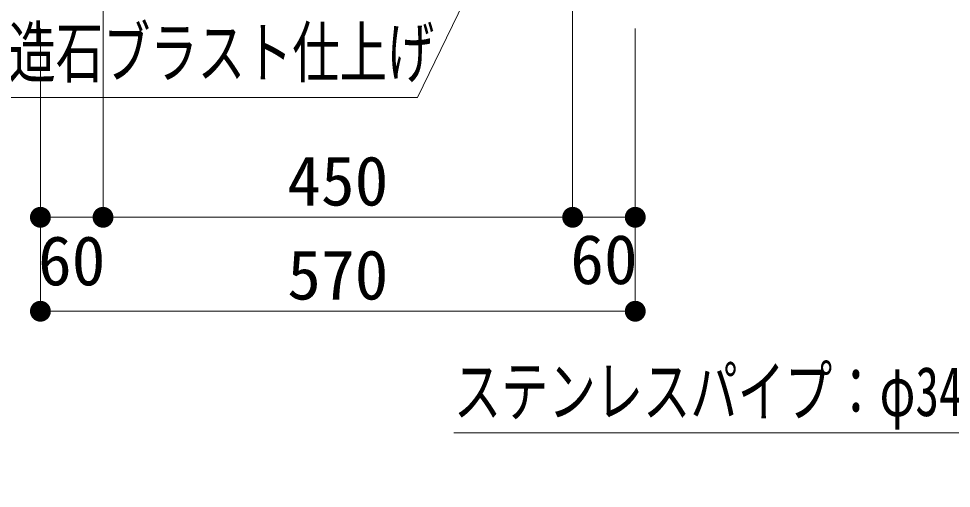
# Model space of a CAD drawing. Units: millimetres at full size, sheet at 1:20. Extents: x -6811 to -1335, y 4070 to 7803.
# Drawn here: x -4136 to -3242, y 6141 to 6591 of the extents above; entities that cross this region are included whole.
import ezdxf
from ezdxf.enums import TextEntityAlignment as Align

# ---------------------------------------------------------------- set-up
doc = ezdxf.new("R2010")
doc.units = ezdxf.units.MM
doc.header["$LTSCALE"] = 20
doc.layers.add('寸法', color=1, linetype='Continuous', lineweight=13)
doc.styles.add('ＭＳ ゴシック', font='')
doc.styles.get('ＭＳ ゴシック').set_extended_font_data('MS Gothic')

# ---------------------------------------------------------------- blocks, each defined once
blk = doc.blocks.new('filled_dot')
at = {"color": 0, "linetype": 'Continuous', "lineweight": -2, "const_width": 1.25}
blk.add_lwpolyline([(-0.625, 0, 1), (0.625, 0, 1)], format="xyb", close=True, dxfattribs=at)

msp = doc.modelspace()

# ---------------------------------------------------------------- linework, layer by layer
at = {"layer": '寸法'}
for p, q in [((-4055, 6641.59), (-4055, 6400.57)), ((-4055, 6641.59), (-4055, 6400.57)), ((-3605, 6641.59), (-3605, 6400.57)), ((-4115, 6581.59), (-4115, 6310.51)), ((-4115, 6581.59), (-4115, 6400.57)), ((-3605, 6581.59), (-3605, 6400.57)), ((-3545, 6581.59), (-3545, 6310.51)), ((-3545, 6581.59), (-3545, 6400.57)), ((-4115, 6400.57), (-4055, 6400.57)), ((-4055, 6400.57), (-3605, 6400.57)), ((-3605, 6400.57), (-3545, 6400.57)), ((-3545, 6310.51), (-4115, 6310.51))]:
    msp.add_line(p, q, dxfattribs=at)
for points in [[(-3694.89, 6637), (-3703.58, 6618.98), (-3753.56, 6515.29), (-4208.89, 6515.29)], [(-2957.36, 6099.5), (-2971.61, 6113.52), (-3053.39, 6193.99), (-3718.82, 6193.99)]]:
    msp.add_lwpolyline(points, dxfattribs=at)

# ---------------------------------------------------------------- block references
at = {"layer": '寸法', "xscale": 8, "yscale": 8}
for p in [(-4115, 6400.57), (-4055, 6400.57), (-3605, 6400.57), (-4115, 6310.51)]:
    msp.add_blockref('filled_dot', p, dxfattribs=at)
at = {"layer": '寸法', "xscale": 8, "yscale": 8, "rotation": 180}
for p in [(-4055, 6400.57), (-3605, 6400.57), (-3545, 6400.57), (-3545, 6310.51)]:
    msp.add_blockref('filled_dot', p, dxfattribs=at)

# ---------------------------------------------------------------- texts
at = {"layer": '寸法', "color": 3, "style": 'ＭＳ ゴシック', "width": 0.7}
for s, p in [('人造石ブラスト仕上げ', (-4190.89, 6520.61)), ('ステンレスパイプ：φ34.0×1.5', (-3718.82, 6195.8))]:
    msp.add_text(s, height=47.47, dxfattribs=at).set_placement(p, align=Align.BOTTOM_LEFT)
at = {"layer": '寸法', "style": 'ＭＳ ゴシック'}
for s, p in [('450', (-3830, 6435.57)), ('60', (-4085, 6359.08)), ('60', (-3575, 6360.29)), ('570', (-3830, 6345.51))]:
    msp.add_text(s, height=47.47, dxfattribs=at).set_placement(p, align=Align.MIDDLE_CENTER)

doc.saveas('drawing.dxf')
